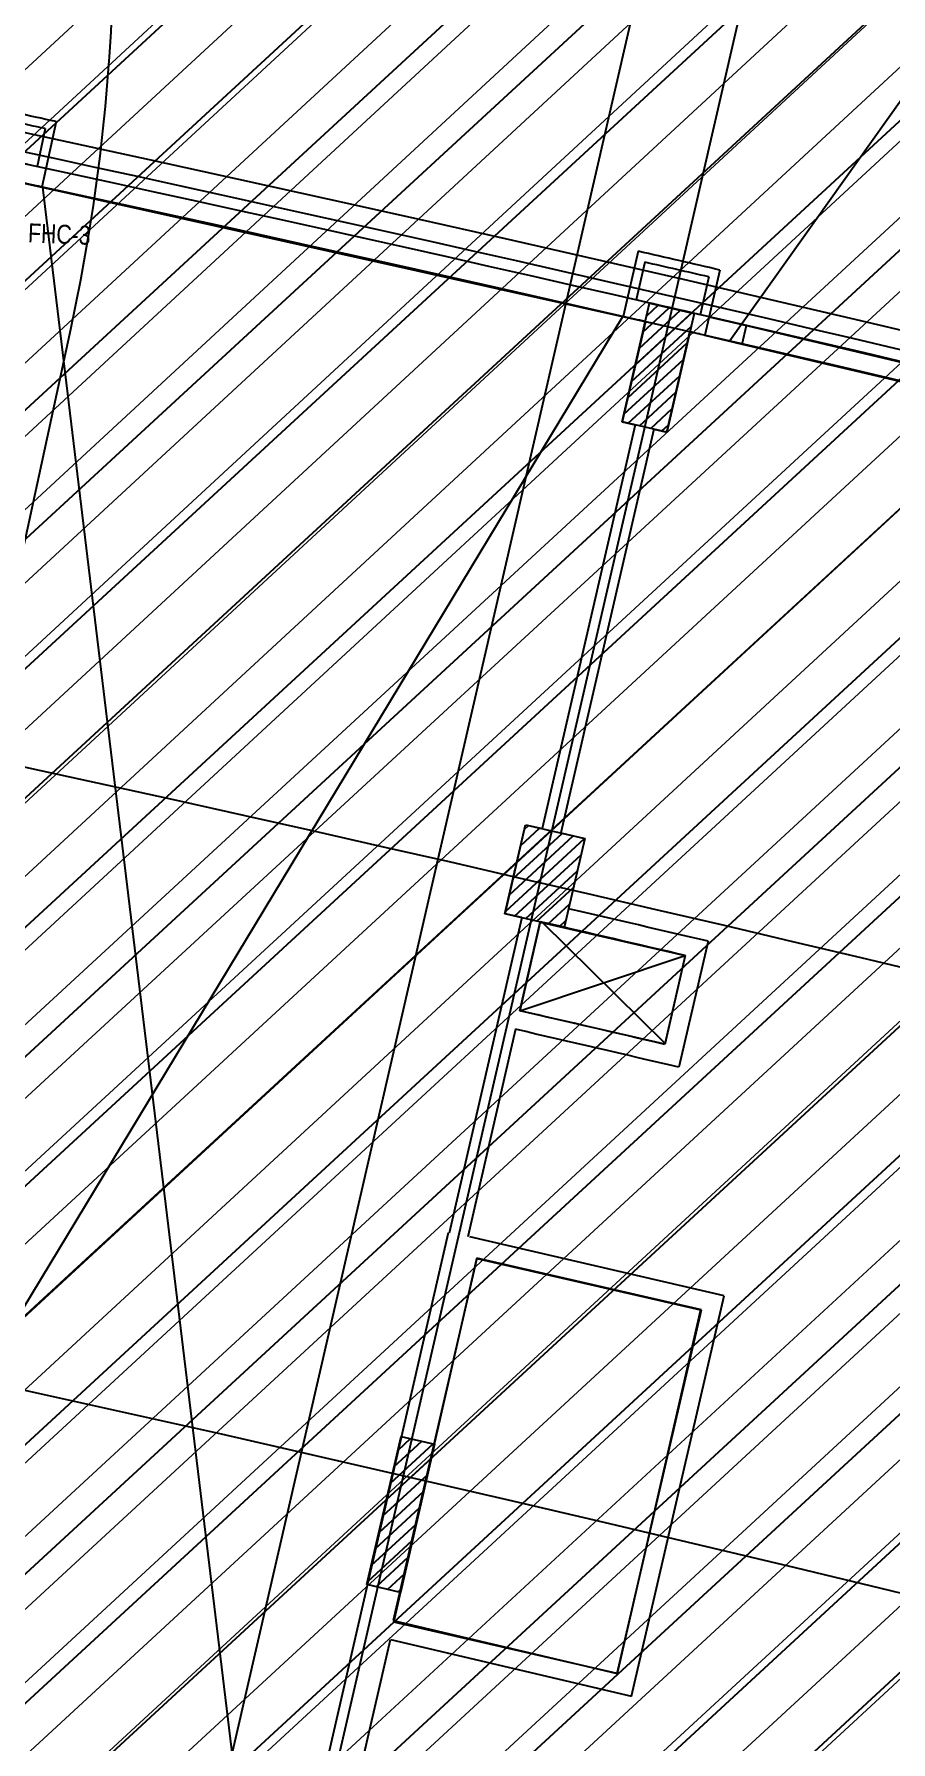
# Model space of a CAD drawing. Extents: x -678889171 to 586587, y -792238163 to 335485.
# Drawn here: x -678751703 to -678740441, y -792172014 to -792149565 of the extents above; entities that cross this region are included whole.
import ezdxf
from ezdxf.enums import TextEntityAlignment as Align

# ---------------------------------------------------------------- set-up
doc = ezdxf.new("R2010")
doc.units = 0
doc.header["$MEASUREMENT"] = 0
for name, color, linetype in [('A-ANNO-LEGN', 252, 'Continuous'), ('A-FLOR-PATT', 252, 'Continuous'), ('A-SITE-PATT', 252, 'Continuous'), ('A-WALL', 252, 'Continuous')]:
    doc.layers.add(name, color=color, linetype=linetype)
doc.layers.add('BASEMENT3 LAYOUT$0$HATCH5', color=252, linetype='Continuous', lineweight=15)
doc.styles.add('Ground floor Towers$0$$Bas01-Rname$0$EN-SC', font='swissc.ttf')
doc.styles.add('Ground floor Towers$0$$Bas01-Rname$0$EN-SCL', font='swisscl.ttf')
doc.styles.add('Ground floor Towers$0$04-Ground Floor$0$V2-lower ground$0$LEVEL  FOR LICENSE LOWER GR$0$$LG- LEVEL$0$AR-SR', font='sarb.shx')
doc.styles.add('MtXpl_Arial_Unicode_', font='ARIALUNI.ttf')

# ---------------------------------------------------------------- blocks, each defined once
blk = doc.blocks.new('A$C61C61320')
at = {"layer": 'BASEMENT3 LAYOUT$0$HATCH5'}
h = blk.add_hatch(dxfattribs=at)
h.set_pattern_fill('JIS_WOOD', color=256, scale=1000, style=0)
h.set_pattern_definition([(45, (-845680.2949388556, -470481.0696760565), (-499.9999991609842, 499.9999991609843), [])])
h.paths.add_polyline_path([(12440.74077330553, -169431.9252005816), (13408.27617370361, -243253.7315873399), (7111.185080291936, -248399.4795461658), (-61957.46107163071, -237877.8060760189), (-55832.26724016038, -200866.3395951205), (-20860.02674167091, -206712.4958959252), (-20783.43353955913, -208437.764712235), (-16504.6553898881, -208719.7022090854), (-18718.17453308101, -208569.0044804074), (-18168.17453308101, -169431.9252005816)])
blk = doc.blocks.new('GR')
at = {"layer": 'A-FLOR-PATT'}
for p, q in [((61690, 45580), (53291.32627579832, 880.1335675914306)), ((60174.8768082381, 44958.47702707417), (53618.54116322188, 10043.8160864798)), ((67739.08981777703, 44587.53710892773), (60176.1140764683, 32991.1369821739)), ((51210.44146927627, 35512.32159576487), (51060.38084889319, 34644.7544383397)), ((51071.71336615596, 35414.34765331133), (50984.76403714257, 34911.65492806735)), ((51065.80106699551, 34641.64702229612), (54977.64638893603, 10563.89563205114)), ((58925.26830457763, 34119.9530331), (58762.701500417, 33254.93926106765)), ((59021.0586002537, 33979.95553729788), (58926.83158310206, 33478.57600932755)), ((60006.35862496268, 33916.86751675687), (59843.79184382805, 33051.85386724537)), ((59866.27467136779, 33821.1796011905), (59772.04766464839, 33319.8001287299)), ((47171.89256815129, 12205.98395966194), (58759.12639585618, 33253.90993887113)), ((58807.2044867109, 31871.28171848784), (59102.9384747365, 33443.71340486612)), ((58948.96782357665, 32625.04412619281), (59662.41411338828, 33338.49041600444)), ((58989.91634033015, 32842.76933824294), (59513.62148706696, 33366.47448497976)), ((59030.86485708342, 33060.49455029308), (59364.82886074577, 33394.45855395542)), ((59071.81337383692, 33278.21976234321), (59216.03623442468, 33422.44262293098)), ((59102.9384747365, 33443.71340486612), (59692.60035712836, 33332.81315935653)), ((59692.60035712836, 33332.81315935653), (59396.86636910276, 31760.38147297824)), ((59889.96735843705, 33297.55258952569), (60387.46448829766, 33201.17071046047)), ((59057.58039957166, 33199.74163732401), (58807.18941319248, 31871.20151304908)), ((58908.01930682326, 32407.31891414279), (59659.95925410965, 33159.25886142917)), ((59396.86636989156, 31760.38147213554), (59647.25713862662, 33088.92043831912)), ((59842.41808065141, 33052.11610857377), (60340.57230294727, 32955.60692866634)), ((60340.57230294727, 32955.60692866634), (60387.46448829766, 33201.17071046047)), ((60387.46456896276, 33201.17113288534), (67185.38640320179, 31884.18568554015)), ((47672.24512062981, 10787.28240748976), (51515.1220659801, 32794.67752622408)), ((58867.07079006964, 32189.59370209253), (59619.01073735638, 32941.53364937927)), ((60340.57238361237, 32955.60735109121), (67137.83712541615, 31638.74920458822)), ((58826.12227331626, 31971.86849004251), (59578.06222060299, 32723.80843732925)), ((58887.25647536386, 31856.22599679348), (59537.11370384949, 32506.08322527912)), ((59036.04910168494, 31828.24192781793), (59496.16518709622, 32288.35801322921)), ((59184.84172800626, 31800.25785884261), (59455.21667034272, 32070.63280117908)), ((58979.17779924365, 31838.87913761567), (57973.6335165154, 26484.47158257783)), ((59224.87653300085, 31792.70412023022), (58219.26631458396, 26439.58155539558)), ((58807.18941319248, 31871.20151304908), (58979.17505171421, 31838.87965396844)), ((59396.86636910276, 31760.38147297824), (58807.2044867109, 31871.28171848784)), ((59224.87378547102, 31792.70463658305), (59396.86636989156, 31760.38147213554)), ((59333.63435432757, 31772.27378986729), (59414.26815358934, 31852.90758912906)), ((57529.76235567217, 25345.20882333015), (57751.69984889762, 26524.50681328044)), ((57530.06654111547, 25346.82515304253), (57751.69984968642, 26524.50681243775)), ((57740.92518280912, 26467.25401711953), (57790.81644709199, 26517.14528140239)), ((57751.69984889762, 26524.50681328044), (58537.89850886448, 26376.54848446348)), ((57751.69984968642, 26524.50681243775), (57973.6335165154, 26484.47158257783)), ((57536.02129995066, 25378.4666577779), (58534.70426586503, 26377.14962369227)), ((57577.00207652233, 25596.2241296462), (58385.92670211045, 26405.14875523432)), ((57617.98285309388, 25813.98160151439), (58237.14913835586, 26433.14788677637)), ((57658.96362966567, 26031.73907338281), (58088.37157460127, 26461.14701831841)), ((57699.94440623745, 26249.49654525123), (57939.59401084657, 26489.14614986035)), ((58219.33225027251, 26438.29656519179), (58538.71157459944, 26378.27449821561)), ((58537.89850886448, 26376.54848446348), (58315.96101563903, 25197.25049451319)), ((58538.71157459944, 26378.27449821561), (58363.37665068603, 25445.31180046962)), ((57655.81730264367, 25321.48596517427), (58497.79758645454, 26163.46624898515)), ((57804.59486639814, 25293.48683363211), (58456.81680988288, 25945.70877711684)), ((57953.37243015284, 25265.48770209018), (58415.83603331121, 25727.95130524854)), ((58102.14999390719, 25237.4885705479), (58374.85525673954, 25510.19383338024)), ((57751.99659599844, 25305.11706612652), (56965.84957742313, 21121.94201212827)), ((58315.96101563903, 25197.25049451319), (57529.76235567217, 25345.20882333015)), ((57751.99659599844, 25305.11706612652), (57530.06654111547, 25346.82515304253)), ((57997.69532975554, 25258.94204874049), (57776.2047000537, 24080.36596186264)), ((57776.20470474071, 24080.36596098193), (57997.2170441278, 25256.39711160449)), ((57997.2170441278, 25256.39711160449), (59919.61810448744, 24895.11896402703)), ((58023.50320603672, 25254.27074472777, 1.305111164689479e-09), (59699.8785528964, 23731.88120970621, 1.305111164689479e-09)), ((58250.9275576619, 25209.48943900596), (58333.87448016799, 25292.43636151205)), ((60211.55074645715, 25093.69231966173), (59895.99443959948, 23423.22832220176)), ((57776.16337719299, 24080.55259565946, 1.305111164689479e-09), (59919.69472867784, 24895.52459037178, 1.305111164689479e-09)), ((59919.61810448748, 24895.11896402703), (59696.87275190442, 23715.96936693357)), ((59919.61810448744, 24895.11896402703), (59698.60576510035, 23719.08781340447)), ((59698.60576510035, 23719.08781340447), (57776.20470474071, 24080.36596098193)), ((57730.03034160493, 23834.6671042275), (57212.73061951174, 21082.05818786719)), ((56953.80165840432, 21124.21259251968), (54977.06878649931, 10560.82546320346)), ((60612.89464760228, 20446.43701795451), (57240.26648717924, 21083.53790029951)), ((57343.05973556179, 20809.69844498988, 0.0001780272518487766), (56439.68888094617, 16003.39085529219, 0.0001780272518487766)), ((56446.3635312554, 15981.60847489556, 0.0001777788051496577), (57345.97235881096, 20802.33391051131, 0.0001777788051496577)), ((60320.83413925568, 20247.18677463137), (57343.05973556179, 20809.69844498988)), ((57345.97235881096, 20802.33391051131, 0.0001777788051496577), (60310.16761843406, 20249.17728340822, 0.0001777788051496577)), ((59609.76610945444, 15136.16410822513), (60612.89464760228, 20446.43701795451)), ((60310.16761843406, 20249.17728340822, 0.0001777788051496577), (59410.55879087851, 15428.45184779247, 0.0001777788051496577)), ((59410.5587908785, 15428.45184779247), (60320.83413925568, 20247.18677463137)), ((56075.42247208735, 16460.78316996318), (56445.73484056671, 18426.20138239309)), ((56445.73484056671, 18426.20138239309), (56887.95393836344, 18342.88109948524)), ((56329.19697973609, 17807.68130688451), (56868.13158234314, 18346.61590949155)), ((56370.23663674423, 18025.49765918928), (56719.38149134011, 18374.64251378516)), ((56411.27629375225, 18243.31401149393), (56570.63140033686, 18402.66911807854)), ((56887.95393836344, 18342.88109948524), (56517.64156988408, 16377.46288705532)), ((56288.15732272819, 17589.86495457997), (56852.38320367085, 18154.09083552263)), ((56247.11766572006, 17372.0486022752), (56811.34354666283, 17936.27448321797)), ((56206.07800871204, 17154.23224997055), (56770.30388965469, 17718.4581309132)), ((56165.03835170413, 16936.41589766601), (56729.26423264667, 17500.64177860855)), ((56082.95903768798, 16500.78319305659), (56647.18491863052, 17065.00907399913)), ((56123.99869469588, 16718.59954536112), (56688.22457563865, 17282.8254263039)), ((56196.85594056745, 16437.90340063942), (56606.1452616225, 16847.19272169448)), ((56345.60603157058, 16409.87679634592), (56565.10560461436, 16629.37636938971)), ((56517.64156988408, 16377.46288705532), (56075.42247208735, 16460.78316996318)), ((56494.35612257372, 16381.85019205243), (56524.06594760634, 16411.56001708505)), ((56439.68888094617, 16003.39085529219), (59410.5587908785, 15428.45184779247)), ((59410.55879087851, 15428.45184779247, 0.0001777788051496577), (56446.3635312554, 15981.60847489556, 0.0001777788051496577)), ((56410.79165638823, 15747.6964005951), (55415.49213282485, 10457.3293472201)), ((56411.25924949971, 15754.25483017986), (59609.76610945444, 15136.16410822513))]:
    blk.add_line(p, q, dxfattribs=at)
at = {"layer": 'A-FLOR-PATT', "ltscale": 100}
blk.add_line((50741.52435664763, 34700.14069011915), (59229.86122460302, 33168.99786894201), dxfattribs=at)
at = {"layer": 'A-FLOR-PATT'}
for centre, radius, start, end in [((26887.76269349654, 37095.04615444064), 25000, 350.0950186999125, 37.97912481247447), ((-55663.02808184421, -578856.4866396398), 623364.7764122983, 74.61102897088065, 88.715678869106), ((-55662.04957572921, -578844.685925062), 622702.9587305912, 74.61095202551606, 88.71574447441284), ((-55662.04957586701, -578844.6859266991), 623102.9587322307, 78.56113400306909, 85.23635335364345), ((-55662.04957586701, -578844.6859266991), 622952.9587322307, 78.5473468654781, 81.86173866457295), ((-55662.04957586701, -578844.6859266991), 623583.1155781489, 80.13167703462271, 80.23274673210338), ((-55662.04957586701, -578844.6859266991), 623463.1155781489, 80.14269433553252, 80.22172767890093), ((-55662.04957586701, -578844.6859266991), 622952.9587322306, 80.14265821097918, 80.22175627721082), ((-55662.04957586701, -578844.6859266991), 622702.9587322306, 80.13159911294747, 80.16611191635566), ((-55662.04957586701, -578844.6859266991), 615202.9587322307, 74.22143378566328, 85.22979167610383), ((-55662.04957586701, -578844.6859266991), 623583.1155781489, 79.31030043681113, 79.41137014871317), ((-55662.04957586701, -578844.6859266991), 623463.1155781489, 79.32131950465705, 79.40035284795351), ((-55662.04957586701, -578844.6859266991), 622952.9587322306, 79.3212909061073, 79.4003889724414), ((-55662.04957586701, -578844.6859266991), 622702.9587322306, 79.38384463892793, 79.41144807049567), ((-55662.04957586701, -578844.6859266991), 622702.9587322306, 79.3102355020016, 79.32863778860609), ((-55662.04957586701, -578844.6859266991), 607202.9587322306, 74.22143378566328, 89.82613372100917), ((-45381.16203342981, -524887.2818399181), 560025.7966645252, 79.13183980835313, 79.32431671446372), ((-45381.16203342981, -524887.2818399181), 559775.7966645252, 79.15735232186032, 79.35756438874391), ((-45381.26326104725, -524887.7943567585), 558576.3190825018, 79.15703978681157, 79.35756616364162), ((-45381.26326104725, -524887.7943567585), 558326.3190825018, 79.13131932321018, 79.35756663883949), ((-55662.04957586701, -578844.6859266991), 599702.9587322306, 74.22143378566328, 89.82613372100917)]:
    blk.add_arc(centre, radius, start, end, dxfattribs=at)
at = {"layer": 'A-FLOR-PATT', "style": 'MtXpl_Arial_Unicode_', "width": 0.8}
blk.add_text('FHC-3', height=250, dxfattribs=at).set_placement((50902.68787086033, 33911.46926329641))
at = {"layer": 'A-FLOR-PATT', "style": 'Ground floor Towers$0$04-Ground Floor$0$V2-lower ground$0$LEVEL  FOR LICENSE LOWER GR$0$$LG- LEVEL$0$AR-SR', "flags": 12}
for tag, p in [('L', (30296.07288644527, 72859.53473235783)), ('P', (30237.50458115668, 72203.99769414036))]:
    blk.add_attdef(tag, text='', height=500, dxfattribs=at).set_placement(p, align=Align.RIGHT)
at = {"layer": 'A-FLOR-PATT'}
for tag, p, height, style in [('N', (85492.25876324323, 56633.4995742733), 250, 'Ground floor Towers$0$$Bas01-Rname$0$EN-SC'), ('N', (89389.48149106537, 56633.4995742733), 250, 'Ground floor Towers$0$$Bas01-Rname$0$EN-SC'), ('N', (94597.61363499537, 56633.4995742733), 250, 'Ground floor Towers$0$$Bas01-Rname$0$EN-SC'), ('AN', (85922.66280553787, 56313.08159666645), 200, 'Ground floor Towers$0$$Bas01-Rname$0$EN-SCL'), ('AN', (89819.88553336001, 56313.08159666645), 200, 'Ground floor Towers$0$$Bas01-Rname$0$EN-SCL'), ('AN', (95028.01767729002, 56313.08159666645), 200, 'Ground floor Towers$0$$Bas01-Rname$0$EN-SCL'), ('SN', (85299.47460008037, 56025.08594095582), 200, 'Ground floor Towers$0$$Bas01-Rname$0$EN-SCL'), ('F', (85927.04975899268, 56008.67972904726), 200, 'Ground floor Towers$0$$Bas01-Rname$0$EN-SCL'), ('SN', (89196.69732790251, 56025.08594095582), 200, 'Ground floor Towers$0$$Bas01-Rname$0$EN-SCL'), ('F', (89824.27248681482, 56008.67972904726), 200, 'Ground floor Towers$0$$Bas01-Rname$0$EN-SCL'), ('SN', (94404.82947183252, 56025.08594095582), 200, 'Ground floor Towers$0$$Bas01-Rname$0$EN-SCL'), ('F', (95032.40463074483, 56008.67972904726), 200, 'Ground floor Towers$0$$Bas01-Rname$0$EN-SCL')]:
    blk.add_attdef(tag, p, '', height=height, dxfattribs=dict(at, style=style))
at = {"layer": 'A-FLOR-PATT', "style": 'Ground floor Towers$0$$Bas01-Rname$0$EN-SCL', "width": 0.8}
for p in [(85305.16036184286, 56295.1433535593), (89202.383089665, 56295.1433535593), (94410.51523359501, 56295.1433535593)]:
    blk.add_attdef('FN', p, '', height=250, dxfattribs=at)

msp = doc.modelspace()

# ---------------------------------------------------------------- block references
at = {"layer": 'A-SITE-PATT', "rotation": 357.6731745000001}
msp.add_blockref('A$C61C61320', (-678706236.4347705, -791940527.995869, -212772), dxfattribs=at)

# ---------------------------------------------------------------- next in the draw order: block references
at = {"layer": 'A-WALL', "rotation": 357.6731745000001}
msp.add_blockref('GR', (-678804025.0995113, -792184118.4910543, -212772), dxfattribs=at)

# ---------------------------------------------------------------- next in the draw order: hatches: boundary and pattern name
at = {"layer": 'A-ANNO-LEGN'}
h = msp.add_hatch(dxfattribs=at)
h.set_pattern_fill('ANSI31', color=256, scale=10000, angle=-2.326825500000001)
h.set_pattern_definition([(42.6731745, (-679564563.7146958, -792179516.537627), (-847.2693918303064, 919.0400305032981), [])])
h.paths.add_polyline_path([(-678777672.8996642, -792179735.1176345), (-678770187.1392597, -792139007.139102), (-678733063.7379951, -792148537.2472874), (-678731444.0167841, -792108675.140868), (-678688692.2204224, -792110162.0728618), (-678692240.0211401, -792193145.4692618), (-678709626.0473782, -792200229.2193018), (-678779081.755804, -792187036.6399584)])

doc.saveas('drawing.dxf')
